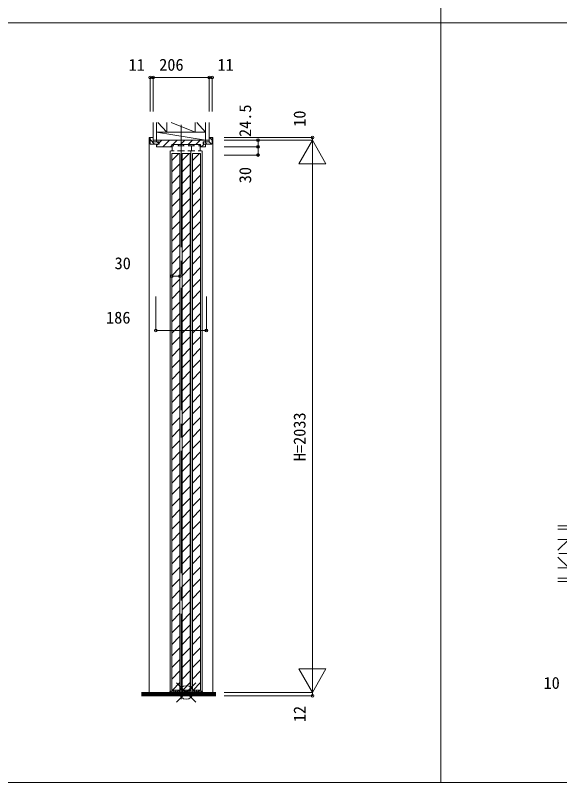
# Model space of a CAD drawing. Units: millimetres, scale not verified. Extents: x -14342 to 14341, y -10000 to 10000.
# Drawn here: x -4506 to -2504, y -10000 to -7175 of the extents above; entities that cross this region are included whole.
import ezdxf
from ezdxf.enums import TextEntityAlignment as Align

# ---------------------------------------------------------------- set-up
doc = ezdxf.new("R2010")
doc.units = ezdxf.units.MM
doc.header["$LTSCALE"] = 50
doc.linetypes.add('CHAIN2', pattern=[12, 9, -1, 1, -1])
for name, color, linetype, lineweight in [('0-0_0', 7, 'Continuous', 9), ('0-3_YKK_11', 2, 'Continuous', 18), ('0-4_YKK_12', 1, 'Continuous', 18), ('0-5_YKK_13', 7, 'Continuous', 9), ('0-6_YKK_D', 4, 'Continuous', 18)]:
    doc.layers.add(name, color=color, linetype=linetype, lineweight=lineweight)
doc.styles.add('ＭＳ ゴシック', font='')
doc.styles.get('ＭＳ ゴシック').set_extended_font_data('MS Gothic')

msp = doc.modelspace()

# ---------------------------------------------------------------- linework, layer by layer
at = {"layer": '0-0_0'}
for p, q in [((-2940.51, -10000), (-2940.51, 9500)), ((-14340.51, -7202.5), (14159.49, -7202.5)), ((-14340.51, -10000), (14340.51, -10000))]:
    msp.add_line(p, q, dxfattribs=at)
at = {"layer": '0-3_YKK_11'}
for p, q in [((-4010.2, -7404.38), (-4010.2, -7529.38)), ((-3999.2, -7404.38), (-4010.2, -7404.38)), ((-3999.2, -7404.38), (-3999.2, -7529.38)), ((-3999.2, -7404.38), (-3793.2, -7404.38)), ((-3793.2, -7404.38), (-3793.2, -7529.38)), ((-3793.2, -7404.38), (-3782.2, -7404.38)), ((-3782.2, -7404.38), (-3782.2, -7529.38)), ((-3738.2, -7625), (-3413.2, -7625)), ((-3413.2, -7635), (-3413.2, -7625)), ((-3738.2, -7635), (-3413.2, -7635)), ((-3463.2, -7721.6), (-3413.2, -7635)), ((-3413.2, -7635), (-3363.2, -7721.6)), ((-3413.2, -7635), (-3413.2, -9668)), ((-3613.2, -7659.5), (-3613.2, -7689.5)), ((-3738.2, -7689.5), (-3613.2, -7689.5)), ((-3463.2, -7721.6), (-3363.2, -7721.6)), ((-3930.2, -8135.16), (-3900.2, -8135.16)), ((-3989.2, -8335.16), (-3989.2, -8210.16)), ((-3803.2, -8335.16), (-3803.2, -8210.16)), ((-3989.2, -8335.16), (-3803.2, -8335.16)), ((-3463.2, -9581.4), (-3363.2, -9581.4)), ((-3463.2, -9581.4), (-3413.2, -9668)), ((-3413.2, -9668), (-3363.2, -9581.4)), ((-3738.2, -9668), (-3413.2, -9668)), ((-3738.2, -9680), (-3413.2, -9680)), ((-3413.2, -9668), (-3413.2, -9680))]:
    msp.add_line(p, q, dxfattribs=at)
msp.add_lwpolyline([(-3738.2, -7659.5), (-3613.2, -7659.5), (-3613.2, -7635)], dxfattribs=at)
for centre in [(-4010.2, -7404.38), (-3999.2, -7404.38), (-3793.2, -7404.38), (-3782.2, -7404.38), (-3413.2, -7625), (-3613.2, -7635), (-3613.2, -7659.5), (-3613.2, -7689.5), (-3930.2, -8135.16), (-3900.2, -8135.16), (-3989.2, -8335.16), (-3803.2, -8335.16), (-3413.2, -9680)]:
    msp.add_circle(centre, 5, dxfattribs=at)
at = {"layer": '0-4_YKK_12'}
for p, q in [((-3912.55, -9703.36), (-3841.84, -9632.64)), ((-3912.55, -9632.64), (-3841.84, -9703.36))]:
    msp.add_line(p, q, dxfattribs=at)
msp.add_circle((-3877.2, -9668), 25, dxfattribs=at)
at = {"layer": '0-5_YKK_13'}
for p, q in [((-3948.7, -7605), (-3981.08, -7570)), ((-3999.2, -7635), (-3999.2, -7570.38)), ((-3986.7, -7570.38), (-3986.7, -7605)), ((-3948.7, -7570.38), (-3948.7, -7605)), ((-3948.7, -7570.38), (-3948.7, -7605)), ((-3932.87, -7570.38), (-3843.7, -7605)), ((-3843.7, -7570.38), (-3843.7, -7605)), ((-3805.7, -7605), (-3837.84, -7570.38)), ((-3805.7, -7570.38), (-3805.7, -7605)), ((-3805.7, -7635), (-3805.7, -7570.38)), ((-3986.7, -7605), (-3805.7, -7635)), ((-3986.7, -7605), (-3986.7, -7635)), ((-3986.7, -7605), (-3948.7, -7605)), ((-3986.7, -7605), (-3805.61, -7605)), ((-3843.61, -7605), (-3805.7, -7605)), ((-3805.7, -7605), (-3805.7, -7635)), ((-2510.59, -9054), (-1650.18, -9054)), ((-1640.18, -9066.5), (-2510.59, -9066.5)), ((-2510.59, -9144.4), (-2470.68, -9104.5)), ((-2510.59, -9104.5), (-2470.68, -9104.5)), ((-2510.59, -9169.6), (-2470.68, -9209.5)), ((-2507.33, -9157), (821.36, -9157)), ((-2510.59, -9209.5), (-2470.68, -9209.5)), ((-2450.68, -9247.5), (-2510.59, -9247.5)), ((-4041.43, -9671), (-3907.2, -9671)), ((-4041.43, -9674), (-3907.2, -9674)), ((-4041.43, -9677), (-3907.2, -9677)), ((-3768.02, -9680), (-4041.43, -9680)), ((-3768.02, -9671), (-3907.2, -9671)), ((-3768.02, -9674), (-3907.2, -9674)), ((-3768.02, -9677), (-3907.2, -9677))]:
    msp.add_line(p, q, dxfattribs=at)
at = {"layer": '0-5_YKK_13', "linetype": 'CHAIN2'}
msp.add_line((-3896.2, -7579.01), (-3896.2, -9692.53), dxfattribs=at)
at = {"layer": '0-5_YKK_13'}
for points in [[(-3986.7, -7570.38), (-3986.7, -7635), (-3999.2, -7635)], [(-3843.7, -7570.38), (-3843.7, -7605), (-3948.7, -7605)], [(-3793.2, -7570.38), (-3793.2, -7635), (-3805.7, -7635)], [(-2510.59, -9260), (-2450.68, -9260), (-2450.68, -9247.5)], [(-3768.02, -9668), (-3907.2, -9668), (-4041.43, -9668)]]:
    msp.add_lwpolyline(points, dxfattribs=at)
at = {"layer": '0-6_YKK_D'}
for p, q in [((-4000.93, -7625), (-3999.2, -7626.73)), ((-3791.63, -7625), (-3782.2, -7634.43)), ((-4010.2, -7627), (-4010.2, -7647)), ((-4010.2, -7632.7), (-3993.9, -7649)), ((-3986.7, -7635), (-3805.7, -7635)), ((-3986.7, -7654.29), (-3981.41, -7649)), ((-3984.43, -7641.5), (-3978.2, -7647.73)), ((-3977.2, -7644.79), (-3967.41, -7635)), ((-3963.12, -7659), (-3939.12, -7635)), ((-3934.84, -7659), (-3929.8, -7653.96)), ((-3926.44, -7650.6), (-3910.84, -7635)), ((-3924.6, -7650.6), (-3905.8, -7650.6)), ((-3924.6, -7655.7), (-3924.6, -7650.6)), ((-3905.8, -7650.6), (-3905.8, -7655.7)), ((-3898.16, -7650.6), (-3882.56, -7635)), ((-3886.6, -7650.6), (-3867.8, -7650.6)), ((-3886.6, -7650.6), (-3886.6, -7655.7)), ((-3869.87, -7650.6), (-3854.27, -7635)), ((-3867.8, -7650.6), (-3867.8, -7655.7)), ((-3848.6, -7650.6), (-3848.6, -7655.7)), ((-3841.59, -7650.6), (-3825.99, -7635)), ((-3821.7, -7659), (-3811.7, -7649)), ((-3809.07, -7641.5), (-3801.57, -7649)), ((-3793.2, -7640.4), (-3784.6, -7649)), ((-3782.2, -7627), (-3782.2, -7647)), ((-3938, -7659.2), (-3928.3, -7659.2)), ((-3936.2, -7674.38), (-3936.2, -9664.95)), ((-3921.4, -7674.2), (-3934, -7674.2)), ((-3909, -7674.2), (-3883.4, -7674.2)), ((-3907.8, -7655.7), (-3884.6, -7655.7)), ((-3896.2, -7655.7), (-3896.2, -7674.2)), ((-3871, -7674.2), (-3845.4, -7674.2)), ((-3869.8, -7655.7), (-3846.6, -7655.7)), ((-3860.2, -7674.38), (-3860.2, -9665)), ((-3858.2, -7655.7), (-3858.2, -7674.2)), ((-3833, -7674.2), (-3820.4, -7674.2)), ((-3816.4, -7659.2), (-3826.1, -7659.2)), ((-3818.2, -7674.38), (-3818.2, -9665)), ((-3930.2, -7684), (-3900.2, -7684)), ((-3930.2, -9659), (-3930.2, -7684)), ((-3930.2, -7709.41), (-3904.78, -7684)), ((-3900.2, -9659), (-3900.2, -7684)), ((-3900.2, -9659), (-3900.2, -7684)), ((-3892.2, -7684), (-3862.2, -7684)), ((-3892.2, -9659), (-3892.2, -7684)), ((-3892.2, -7709.41), (-3866.78, -7684)), ((-3862.2, -9659), (-3862.2, -7684)), ((-3862.2, -9659), (-3862.2, -7684)), ((-3854.2, -7684), (-3824.2, -7684)), ((-3854.2, -9659), (-3854.2, -7684)), ((-3854.2, -7709.41), (-3828.78, -7684)), ((-3824.2, -9659), (-3824.2, -7684)), ((-3930.2, -7751.84), (-3900.2, -7721.84)), ((-3892.2, -7751.84), (-3862.2, -7721.84)), ((-3854.2, -7751.84), (-3824.2, -7721.84)), ((-3930.2, -7794.27), (-3900.2, -7764.27)), ((-3892.2, -7794.27), (-3862.2, -7764.27)), ((-3854.2, -7794.27), (-3824.2, -7764.27)), ((-3930.2, -7836.69), (-3900.2, -7806.69)), ((-3892.2, -7836.69), (-3862.2, -7806.69)), ((-3854.2, -7836.69), (-3824.2, -7806.69)), ((-3930.2, -7879.12), (-3900.2, -7849.12)), ((-3892.2, -7879.12), (-3862.2, -7849.12)), ((-3854.2, -7879.12), (-3824.2, -7849.12)), ((-3930.2, -7921.55), (-3900.2, -7891.55)), ((-3892.2, -7921.55), (-3862.2, -7891.55)), ((-3854.2, -7921.55), (-3824.2, -7891.55)), ((-3930.2, -7963.97), (-3900.2, -7933.97)), ((-3892.2, -7963.97), (-3862.2, -7933.97)), ((-3854.2, -7963.97), (-3824.2, -7933.97)), ((-3930.2, -8006.4), (-3900.2, -7976.4)), ((-3892.2, -8006.4), (-3862.2, -7976.4)), ((-3854.2, -8006.4), (-3824.2, -7976.4)), ((-3930.2, -8048.83), (-3900.2, -8018.83)), ((-3892.2, -8048.83), (-3862.2, -8018.83)), ((-3854.2, -8048.83), (-3824.2, -8018.83)), ((-3930.2, -8091.25), (-3900.2, -8061.25)), ((-3892.2, -8091.25), (-3862.2, -8061.25)), ((-3854.2, -8091.25), (-3824.2, -8061.25)), ((-3930.2, -8133.68), (-3900.2, -8103.68)), ((-3892.2, -8133.68), (-3862.2, -8103.68)), ((-3854.2, -8133.68), (-3824.2, -8103.68)), ((-3930.2, -8176.11), (-3900.2, -8146.11)), ((-3892.2, -8176.11), (-3862.2, -8146.11)), ((-3854.2, -8176.11), (-3824.2, -8146.11)), ((-3930.2, -8218.53), (-3900.2, -8188.53)), ((-3892.2, -8218.53), (-3862.2, -8188.53)), ((-3854.2, -8218.53), (-3824.2, -8188.53)), ((-3930.2, -8260.96), (-3900.2, -8230.96)), ((-3892.2, -8260.96), (-3862.2, -8230.96)), ((-3854.2, -8260.96), (-3824.2, -8230.96)), ((-3930.2, -8303.38), (-3900.2, -8273.38)), ((-3892.2, -8303.38), (-3862.2, -8273.38)), ((-3854.2, -8303.38), (-3824.2, -8273.38)), ((-3930.2, -8345.81), (-3900.2, -8315.81)), ((-3892.2, -8345.81), (-3862.2, -8315.81)), ((-3854.2, -8345.81), (-3824.2, -8315.81)), ((-3930.2, -8388.24), (-3900.2, -8358.24)), ((-3892.2, -8388.24), (-3862.2, -8358.24)), ((-3854.2, -8388.24), (-3824.2, -8358.24)), ((-3930.2, -8430.66), (-3900.2, -8400.66)), ((-3892.2, -8430.66), (-3862.2, -8400.66)), ((-3854.2, -8430.66), (-3824.2, -8400.66)), ((-3930.2, -8473.09), (-3900.2, -8443.09)), ((-3892.2, -8473.09), (-3862.2, -8443.09)), ((-3854.2, -8473.09), (-3824.2, -8443.09)), ((-3930.2, -8515.52), (-3900.2, -8485.52)), ((-3892.2, -8515.52), (-3862.2, -8485.52)), ((-3854.2, -8515.52), (-3824.2, -8485.52)), ((-3930.2, -8557.94), (-3900.2, -8527.94)), ((-3892.2, -8557.94), (-3862.2, -8527.94)), ((-3854.2, -8557.94), (-3824.2, -8527.94)), ((-3930.2, -8600.37), (-3900.2, -8570.37)), ((-3892.2, -8600.37), (-3862.2, -8570.37)), ((-3854.2, -8600.37), (-3824.2, -8570.37)), ((-3930.2, -8642.8), (-3900.2, -8612.8)), ((-3892.2, -8642.8), (-3862.2, -8612.8)), ((-3854.2, -8642.8), (-3824.2, -8612.8)), ((-3930.2, -8685.22), (-3900.2, -8655.22)), ((-3892.2, -8685.22), (-3862.2, -8655.22)), ((-3854.2, -8685.22), (-3824.2, -8655.22)), ((-3930.2, -8727.65), (-3900.2, -8697.65)), ((-3892.2, -8727.65), (-3862.2, -8697.65)), ((-3854.2, -8727.65), (-3824.2, -8697.65)), ((-3930.2, -8770.08), (-3900.2, -8740.08)), ((-3892.2, -8770.08), (-3862.2, -8740.08)), ((-3854.2, -8770.08), (-3824.2, -8740.08)), ((-3930.2, -8812.5), (-3900.2, -8782.5)), ((-3892.2, -8812.5), (-3862.2, -8782.5)), ((-3854.2, -8812.5), (-3824.2, -8782.5)), ((-3930.2, -8854.93), (-3900.2, -8824.93)), ((-3892.2, -8854.93), (-3862.2, -8824.93)), ((-3854.2, -8854.93), (-3824.2, -8824.93)), ((-3930.2, -8897.35), (-3900.2, -8867.35)), ((-3892.2, -8897.35), (-3862.2, -8867.35)), ((-3854.2, -8897.35), (-3824.2, -8867.35)), ((-3930.2, -8939.78), (-3900.2, -8909.78)), ((-3892.2, -8939.78), (-3862.2, -8909.78)), ((-3854.2, -8939.78), (-3824.2, -8909.78)), ((-3930.2, -8982.21), (-3900.2, -8952.21)), ((-3892.2, -8982.21), (-3862.2, -8952.21)), ((-3854.2, -8982.21), (-3824.2, -8952.21)), ((-3930.2, -9024.63), (-3900.2, -8994.63)), ((-3892.2, -9024.63), (-3862.2, -8994.63)), ((-3854.2, -9024.63), (-3824.2, -8994.63)), ((-3930.2, -9067.06), (-3900.2, -9037.06)), ((-3892.2, -9067.06), (-3862.2, -9037.06)), ((-3854.2, -9067.06), (-3824.2, -9037.06)), ((-3930.2, -9109.49), (-3900.2, -9079.49)), ((-3892.2, -9109.49), (-3862.2, -9079.49)), ((-3854.2, -9109.49), (-3824.2, -9079.49)), ((-3930.2, -9151.91), (-3900.2, -9121.91)), ((-3892.2, -9151.91), (-3862.2, -9121.91)), ((-3854.2, -9151.91), (-3824.2, -9121.91)), ((-3930.2, -9194.34), (-3900.2, -9164.34)), ((-3892.2, -9194.34), (-3862.2, -9164.34)), ((-3854.2, -9194.34), (-3824.2, -9164.34)), ((-3930.2, -9236.77), (-3900.2, -9206.77)), ((-3892.2, -9236.77), (-3862.2, -9206.77)), ((-3854.2, -9236.77), (-3824.2, -9206.77)), ((-3930.2, -9279.19), (-3900.2, -9249.19)), ((-3892.2, -9279.19), (-3862.2, -9249.19)), ((-3854.2, -9279.19), (-3824.2, -9249.19)), ((-3930.2, -9321.62), (-3900.2, -9291.62)), ((-3892.2, -9321.62), (-3862.2, -9291.62)), ((-3854.2, -9321.62), (-3824.2, -9291.62)), ((-3930.2, -9364.04), (-3900.2, -9334.04)), ((-3892.2, -9364.04), (-3862.2, -9334.04)), ((-3854.2, -9364.04), (-3824.2, -9334.04)), ((-3930.2, -9406.47), (-3900.2, -9376.47)), ((-3892.2, -9406.47), (-3862.2, -9376.47)), ((-3854.2, -9406.47), (-3824.2, -9376.47)), ((-3930.2, -9448.9), (-3900.2, -9418.9)), ((-3892.2, -9448.9), (-3862.2, -9418.9)), ((-3854.2, -9448.9), (-3824.2, -9418.9)), ((-3930.2, -9491.32), (-3900.2, -9461.32)), ((-3892.2, -9491.32), (-3862.2, -9461.32)), ((-3854.2, -9491.32), (-3824.2, -9461.32)), ((-3930.2, -9533.75), (-3900.2, -9503.75)), ((-3892.2, -9533.75), (-3862.2, -9503.75)), ((-3854.2, -9533.75), (-3824.2, -9503.75)), ((-3930.2, -9576.18), (-3900.2, -9546.18)), ((-3892.2, -9576.18), (-3862.2, -9546.18)), ((-3854.2, -9576.18), (-3824.2, -9546.18)), ((-3930.2, -9618.6), (-3900.2, -9588.6)), ((-3892.2, -9618.6), (-3862.2, -9588.6)), ((-3854.2, -9618.6), (-3824.2, -9588.6)), ((-3928.16, -9659), (-3900.2, -9631.03)), ((-3890.16, -9659), (-3862.2, -9631.03)), ((-3852.16, -9659), (-3824.2, -9631.03)), ((-3930.2, -9659), (-3900.2, -9659)), ((-3892.2, -9659), (-3862.2, -9659)), ((-3854.2, -9659), (-3824.2, -9659)), ((-3937.75, -9667.33), (-3937.75, -9667.9)), ((-3935.03, -9663.79), (-3937.16, -9665.91)), ((-3923.25, -9663.2), (-3933.62, -9663.2)), ((-3932.75, -9663.2), (-3932.75, -9666.5)), ((-3907.05, -9663.2), (-3885.45, -9663.2)), ((-3901.75, -9666.5), (-3901.75, -9663.2)), ((-3890.75, -9666.5), (-3890.75, -9663.2)), ((-3863.69, -9666.5), (-3863.69, -9663.2)), ((-3852.69, -9666.5), (-3852.69, -9663.2)), ((-3832.8, -9665.7), (-3831.2, -9665.7)), ((-3831.2, -9663.2), (-3820.83, -9663.2)), ((-3831.2, -9665.7), (-3831.2, -9663.2)), ((-3821.7, -9663.2), (-3821.7, -9666.5)), ((-3819.41, -9663.79), (-3817.29, -9665.91)), ((-3816.7, -9667.33), (-3816.7, -9667.9))]:
    msp.add_line(p, q, dxfattribs=at)
for points in [[(-4008.2, -7625), (-4013.2, -7625), (-4013.2, -9668)], [(-4008.2, -7649), (-3978.2, -7649), (-3978.2, -7641.5), (-3999.2, -7641.5), (-3999.2, -7625), (-4008.2, -7625)], [(-3784.2, -7649), (-3814.2, -7649), (-3814.2, -7641.5), (-3793.2, -7641.5), (-3793.2, -7625), (-3784.2, -7625)], [(-3784.2, -7625), (-3779.2, -7625), (-3779.2, -9668)], [(-3805.7, -7635), (-3986.7, -7635), (-3986.7, -7640.3), (-3985.7, -7641.3), (-3977.2, -7641.3), (-3977.2, -7649), (-3979.7, -7649), (-3986.7, -7649), (-3986.7, -7657)], [(-3984.7, -7659), (-3930.3, -7659), (-3929.8, -7658.5), (-3929.8, -7650.6), (-3885.7, -7650.6), (-3868.7, -7650.6), (-3824.6, -7650.6), (-3824.6, -7658.5), (-3824.1, -7659), (-3807.7, -7659)], [(-3848.6, -7650.6), (-3829.8, -7650.6), (-3829.8, -7655.7)], [(-3805.7, -7657), (-3805.7, -7649), (-3812.7, -7649), (-3815.2, -7649), (-3815.2, -7641.3), (-3806.7, -7641.3), (-3805.7, -7640.3), (-3805.7, -7635)], [(-3922.6, -7655.7), (-3928.3, -7655.7), (-3928.3, -7674.2)], [(-3831.8, -7655.7), (-3826.1, -7655.7), (-3826.1, -7674.2)], [(-3819.9, -9668), (-3934.55, -9668), (-3934.55, -9664.63), (-3933.2, -9664.14)], [(-3923.25, -9663.2), (-3923.25, -9665.7), (-3921.65, -9665.7)], [(-3923.15, -9663), (-3921.15, -9663), (-3921.15, -9666.8), (-3916.95, -9666.8), (-3916.95, -9665.2)], [(-3913.55, -9665.2), (-3913.55, -9666.8), (-3909.35, -9666.8), (-3909.35, -9663), (-3907.35, -9663)], [(-3906.97, -9666.4), (-3907.73, -9664.3), (-3907.6, -9663.94), (-3907.35, -9663.5), (-3907.05, -9663.2)], [(-3885.45, -9663.2), (-3885.15, -9663.5), (-3884.9, -9663.94), (-3884.77, -9664.3), (-3885.53, -9666.4)], [(-3885.15, -9663), (-3883.15, -9663), (-3883.15, -9666.8), (-3878.95, -9666.8), (-3878.95, -9665.2)], [(-3875.55, -9665.2), (-3875.55, -9666.8), (-3871.35, -9666.8), (-3871.35, -9663), (-3869.35, -9663)], [(-3868.91, -9666.4), (-3869.68, -9664.3), (-3869.54, -9663.94), (-3869.29, -9663.5), (-3868.99, -9663.2), (-3847.39, -9663.2)], [(-3847.39, -9663.2), (-3847.09, -9663.5), (-3846.84, -9663.94), (-3846.71, -9664.3), (-3847.48, -9666.4)], [(-3847.1, -9663), (-3845.1, -9663), (-3845.1, -9666.8), (-3840.9, -9666.8), (-3840.9, -9665.2)], [(-3837.5, -9665.2), (-3837.5, -9666.8), (-3833.3, -9666.8), (-3833.3, -9663), (-3831.3, -9663)], [(-3821.24, -9664.14), (-3819.9, -9664.63), (-3819.9, -9668.04)]]:
    msp.add_lwpolyline(points, dxfattribs=at)
for centre, radius, start, end in [((-4008.2, -7627), 2, 90.00001, 179.99999), ((-3784.2, -7627), 2, 0.00001, 89.99999), ((-4008.2, -7647), 2, 180.00001, 269.99999), ((-3784.2, -7647), 2, 270.00001, 359.99999), ((-3984.7, -7657), 2, 180.00001, 269.99999), ((-3807.7, -7657), 2, 270.00001, 359.99999), ((-3935.75, -9667.33), 2, 135.00001, 180), ((-3933.62, -9665.2), 2, 90, 134.99999), ((-3915.25, -9665.2), 1.7, 359.99999, 180.00001), ((-3877.25, -9665.2), 1.7, 359.99999, 180.00001), ((-3839.2, -9665.2), 1.7, 359.99999, 180.00001), ((-3820.83, -9665.2), 2, 45.00001, 90), ((-3818.7, -9667.33), 2, 360, 44.99999)]:
    msp.add_arc(centre, radius, start, end, dxfattribs=at)

# ---------------------------------------------------------------- texts
at = {"layer": '0-3_YKK_11', "style": 'ＭＳ ゴシック'}
for s, p in [('11', (-4089.47, -7392.64)), ('206', (-3976.65, -7392.38)), ('11', (-3762.35, -7392.54)), ('30', (-4140.62, -8123.16)), ('186', (-4171.91, -8323.16)), ('10', (-2563.23, -9668))]:
    msp.add_text(s, height=43.99, dxfattribs=at).set_placement(p, align=Align.BOTTOM_LEFT)
for s, p in [('24.5', (-3625.2, -7623.25)), ('10', (-3425.2, -7585.52)), ('30', (-3625.2, -7793.47)), ('H=2033', (-3425.2, -8816.5)), ('12', (-3425.02, -9777.3))]:
    msp.add_text(s, height=43.99, rotation=90, dxfattribs=at).set_placement(p, align=Align.BOTTOM_LEFT)

doc.saveas('drawing.dxf')
